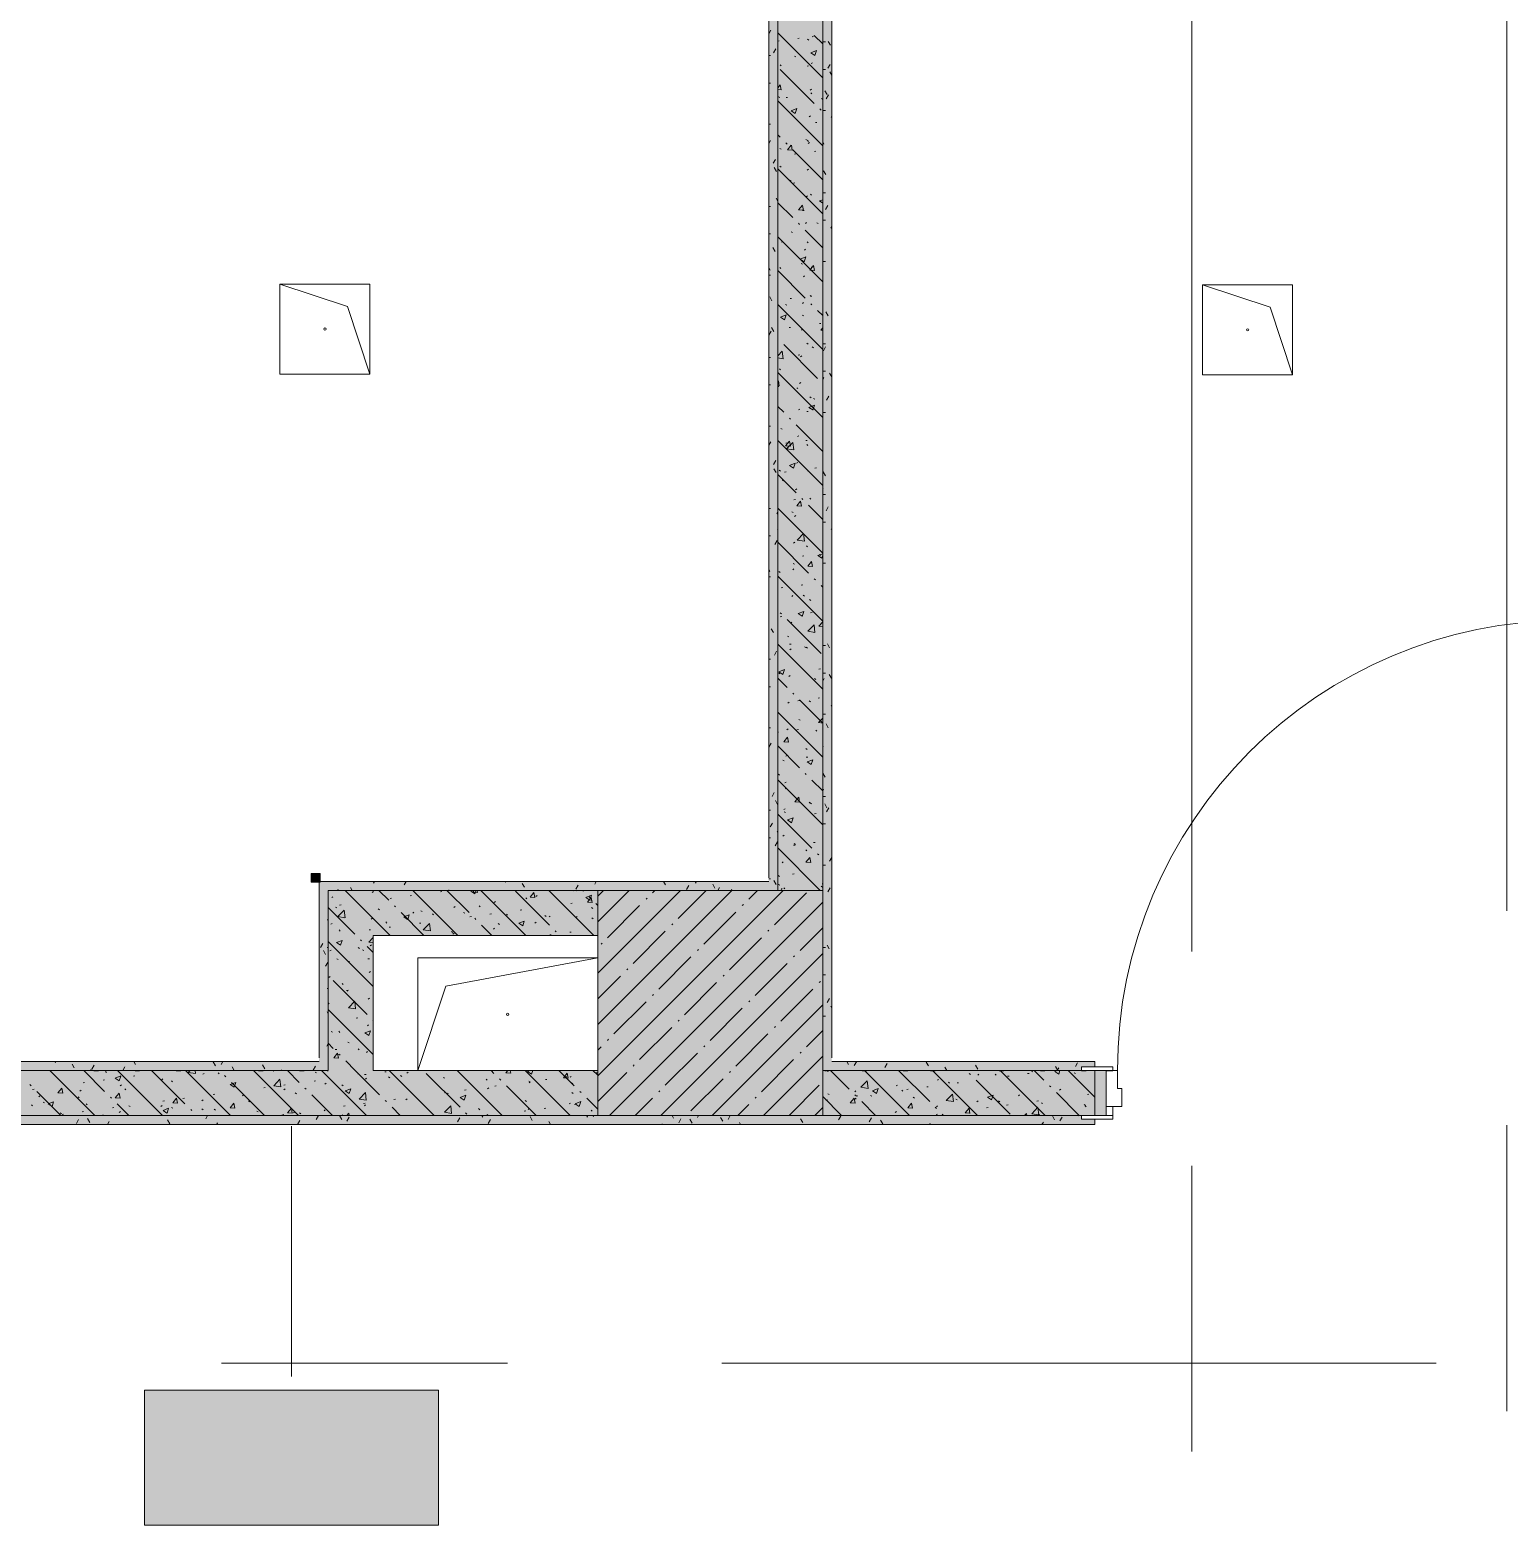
# Model space of a CAD drawing. Header units: millimetres. Extents: x -3817 to 677485, y -22715 to 103890.
# Drawn here: x 72522 to 75808, y 23701 to 27023 of the extents above; entities that cross this region are included whole.
import ezdxf

# ---------------------------------------------------------------- set-up
doc = ezdxf.new("R2010")
doc.units = ezdxf.units.MM
doc.layers.add('PDF _Геометрия', color=7, linetype='Continuous', true_color=0x1d1d1d)
doc.layers.add('PDF _Сплошная заливка', color=7, linetype='Continuous', true_color=0xffffff)

msp = doc.modelspace()

# ---------------------------------------------------------------- hatches: boundary and pattern name
at = {"layer": 'PDF _Сплошная заливка', "transparency": 33554559}
for points in [[(74183.3, 25111.4), (74283.3, 25111.4), (74283.3, 28511.3), (74183.3, 28511.3), (74183.3, 27014.1)], [(73284.3, 25011.3), (73783.3, 25011.3), (73783.3, 25111.4), (73184.3, 25111.4), (73184.3, 25011.3)], [(73783.3, 24611.4), (74283.3, 24611.4), (74283.3, 25111.4), (73783.3, 25111.4), (73783.3, 24753.5)], [(73184.3, 24711.3), (73284.3, 24711.3), (73284.3, 25011.3), (73184.3, 25011.3), (73184.3, 24753.5)]]:
    msp.add_hatch(color=256, dxfattribs=at).paths.add_polyline_path(points)
h = msp.add_hatch(color=256, dxfattribs=at)
h.paths.add_polyline_path([(74858.1, 24711.3), (74858.1, 24719.3), (74888.1, 24719.3), (74888.1, 24731.3), (74303.3, 24731.3), (74303.3, 24711.3)], flags=0)
h.paths.add_polyline_path([(76373.3, 24711.3), (76373.3, 24731.3), (75988.1, 24731.3), (75988.1, 24719.3), (76018.1, 24719.3), (76018.1, 24711.3)], flags=0)
h = msp.add_hatch(color=256, dxfattribs=at)
h.paths.add_polyline_path([(82473.3, 24611.4), (82673.3, 24611.4), (82673.3, 24711.3), (82443.3, 24711.3), (82443.3, 24611.4)], flags=0)
h.paths.add_polyline_path([(77563.3, 24611.4), (77593.3, 24611.4), (77593.3, 24711.3), (77493.3, 24711.3), (77493.3, 24611.4)], flags=0)
h.paths.add_polyline_path([(75988.1, 24611.4), (76993.3, 24611.4), (76993.3, 24711.3), (75988.1, 24711.3)], flags=0)
h.paths.add_polyline_path([(74858.1, 24611.4), (74888.1, 24611.4), (74888.1, 24711.3), (74283.3, 24711.3), (74283.3, 24611.4)], flags=0)
h.paths.add_polyline_path([(81493.3, 24611.4), (81493.3, 24711.3), (81393.3, 24711.3), (81393.3, 24611.4), (81463.3, 24611.4)], flags=0)
h.paths.add_polyline_path([(80893.3, 24611.4), (80893.3, 24711.3), (78693.3, 24711.3), (78693.3, 24611.4), (80080.6, 24611.4)], flags=0)
h.paths.add_polyline_path([(73783.3, 24611.4), (73783.3, 24711.3), (71053.3, 24711.3), (71053.3, 24611.4), (72658.8, 24611.4)], flags=0)
h.paths.add_polyline_path([(69353.3, 24611.4), (69353.3, 24711.3), (68553.3, 24711.3), (68553.3, 24611.4), (69323.3, 24611.4)], flags=0)
h.paths.add_polyline_path([(70453.3, 24611.4), (70553.3, 24611.4), (70553.3, 24711.3), (70453.3, 24711.3)], flags=0)
h = msp.add_hatch(color=256, dxfattribs=at)
h.paths.add_polyline_path([(82573.3, 24591.3), (82573.3, 24611.4), (82473.3, 24611.4), (82473.3, 24603.3), (82443.3, 24603.3), (82443.3, 24591.3), (82553.3, 24591.3)], flags=0)
h.paths.add_polyline_path([(77111.9, 24591.3), (77593.3, 24591.3), (77593.3, 24603.3), (77563.3, 24603.3), (77563.3, 24611.4), (76018.1, 24611), (76018.1, 24603.3), (75988.1, 24603.3), (75988.1, 24591.3), (76993.3, 24591.3)], flags=0)
h.paths.add_polyline_path([(80080.6, 24591.3), (81493.3, 24591.3), (81493.3, 24603.3), (81463.3, 24603.3), (81463.3, 24611.4), (78723.3, 24611.4), (78723.3, 24603.3), (78693.3, 24603.3), (78693.3, 24591.3)], flags=0)
h.paths.add_polyline_path([(74888.1, 24591.3), (74888.1, 24603.3), (74858.1, 24603.3), (74858.1, 24611.4), (70483.3, 24611.4), (70483.3, 24603.3), (70453.3, 24603.3), (70453.3, 24591.3), (74858.1, 24591.3)], flags=0)
h.paths.add_polyline_path([(68553.3, 24591.3), (69353.3, 24591.3), (69353.3, 24603.3), (69323.3, 24603.3), (69323.3, 24611.4), (68553.3, 24611.4)], flags=0)

# ---------------------------------------------------------------- linework, layer by layer
at = {"layer": 'PDF _Геометрия', "color": 253, "lineweight": 9, "true_color": 0xaaaaaa}
for points in [[(75803.3, 25066), (75803.3, 26989.4), (75803.3, 29489.4)], [(75103.3, 24976), (75103.3, 26809.4), (75103.3, 29309.4)], [(75803.3, 23954.8), (75803.3, 24589.8)], [(75103.3, 23864.8), (75103.3, 24499.8)], [(72947.6, 24061.3), (73582.6, 24061.3)], [(74058.8, 24061.3), (75646.3, 24061.3)]]:
    msp.add_lwpolyline(points, dxfattribs=at)
at = {"layer": 'PDF _Геометрия', "color": 9, "lineweight": 9, "true_color": 0xc0c0c0}
for points in [[(70553.3, 24711.3), (70483.3, 24711.3), (70553.3, 24711.3), (70553.3, 24731.3), (70553.3, 25111.4), (71503.3, 25111.4), (71503.3, 24731.3), (71503.3, 24711.3), (73164.3, 24711.3), (73184.3, 24711.3), (73184.3, 25111.4), (74163.3, 25111.4), (74183.3, 25111.4), (74183.3, 28411.3), (74183.3, 28431.3), (73503.3, 28431.3), (73503.3, 28771.3), (73503.3, 28791.3), (73153.3, 28791.3), (73153.3, 28771.3), (73134.8, 28771.3)], [(74303.3, 28771.3), (74303.3, 28781.3), (74283.3, 28781.3), (74283.3, 24711.3), (74303.3, 24711.3), (74858.1, 24711.3), (74283.3, 24711.3)], [(73164.3, 25131.3), (73164.3, 25111.4)], [(73783.3, 24711.3), (73284.3, 24711.3), (73284.3, 25011.3), (73783.3, 25011.3), (73783.3, 25111.4), (73184.3, 25111.4), (73184.3, 25011.3), (73184.3, 24711.3), (71503.3, 24711.3), (71503.3, 25011.3), (71503.3, 25111.4), (71053.3, 25111.4), (71053.3, 25011.3), (71403.3, 25011.3), (71403.3, 24711.3), (71053.3, 24711.3)], [(74888.1, 24719.3), (74888.1, 24731.3)], [(74888.1, 24611.4), (74888.1, 24711.3)], [(70453.3, 24603.3), (70453.3, 24591.3), (74888.1, 24591.3), (74888.1, 24603.3)]]:
    msp.add_lwpolyline(points, dxfattribs=at)
at = {"layer": 'PDF _Геометрия', "color": 7, "lineweight": 9}
for points in [[(74303.3, 24739.3), (74303.3, 28763.3)], [(74163.3, 28411.3), (74163.3, 28390.4), (74163.3, 25139.3)], [(73077.1, 26458.5), (73227.1, 26408.5), (73277.1, 26258.5)], [(75127.1, 26456.8), (75277.1, 26406.8), (75327.1, 26256.8)], [(74163.3, 25131.3), (73164.3, 25131.3)], [(73164.3, 25111.4), (73164.3, 24739.3)], [(73383.3, 24711.3), (73445.8, 24898.8), (73783.3, 24961.3)], [(73164.3, 24731.3), (73143.3, 24731.3), (71531.3, 24731.3)], [(74888.1, 24731.3), (74324.2, 24731.3), (74303.3, 24731.3)], [(73102.9, 24587.3), (73102.9, 24031.5)]]:
    msp.add_lwpolyline(points, dxfattribs=at)
at = {"layer": 'PDF _Геометрия', "color": 9, "lineweight": 9, "true_color": 0xc0c0c0}
for points in [[(74183.3, 28511.3), (74183.3, 25111.4), (74283.3, 25111.4), (74283.3, 28511.3)], [(70483.3, 24611.4), (74858.1, 24611.4)]]:
    msp.add_lwpolyline(points, close=True, dxfattribs=at)
at = {"layer": 'PDF _Геометрия', "color": 253, "lineweight": 9, "true_color": 0x9b9b9b}
for points in [[(74168, 27022.8), (74163.3, 27014.7)], [(74179.1, 26981.2), (74174.1, 26972.5)], [(74283.3, 26996.4), (74289.2, 26996.4)], [(74300.1, 26988.9), (74295.1, 26997.6)], [(74163.3, 26965.9), (74167.3, 26965.9)], [(74299.9, 26946.6), (74294.9, 26937.9)], [(74283.3, 26935.4), (74289.2, 26935.4)], [(74303.3, 26922.6), (74299.2, 26929.6)], [(74163.3, 26904.9), (74167.3, 26904.9)], [(74293.1, 26879.3), (74288, 26888)], [(74295.9, 26878.6), (74290.8, 26869.9)], [(74283.3, 26844), (74289.2, 26844)], [(74163.3, 26813.5), (74167.3, 26813.5)], [(74303.3, 26830.4), (74302, 26828.2)], [(74166.9, 26777.1), (74163.3, 26770.8)], [(74286, 26769.6), (74283.3, 26774.3)], [(74178, 26735.4), (74173, 26726.7)], [(74180.4, 26708.6), (74175.4, 26717.3)], [(74290.1, 26701.6), (74285.1, 26710.3)], [(74183.3, 26642.7), (74179.5, 26649.3)], [(74283.3, 26661.1), (74289.2, 26661.1)], [(74163.3, 26630.6), (74167.3, 26630.6)], [(74294.8, 26632.8), (74289.7, 26624.1)], [(74283.3, 26600.1), (74289.2, 26600.1)], [(74303.3, 26586.6), (74300.9, 26582.5)], [(74163.3, 26569.7), (74167.3, 26569.7)], [(74177.4, 26530.9), (74172.4, 26539.6)], [(74283.3, 26508.7), (74289.2, 26508.7)], [(74166.3, 26489.3), (74163.3, 26494.5)], [(74163.3, 26478.2), (74167.3, 26478.2)], [(74170.4, 26421.3), (74165.3, 26430)], [(74295.3, 26387.8), (74290.2, 26396.5)], [(74168.8, 26353.6), (74163.7, 26344.9)], [(74174.4, 26353.2), (74169.4, 26361.9)], [(74163.3, 26311.6), (74163.3, 26311.6)], [(74283.3, 26325.8), (74289.2, 26325.8)], [(74289.6, 26319.1), (74284.6, 26310.4)], [(74163.3, 26295.3), (74167.3, 26295.3)], [(74283.3, 26264.9), (74289.2, 26264.9)], [(74285.5, 26251), (74283.3, 26247.2)], [(74303.3, 26252), (74298.4, 26260.4)], [(74163.3, 26234.4), (74167.3, 26234.4)], [(74296.7, 26209.4), (74291.6, 26200.7)], [(74163.3, 26142.9), (74167.3, 26142.9)], [(74283.3, 26173.4), (74289.2, 26173.4)], [(74167.7, 26107.9), (74163.3, 26100.3)], [(74178.8, 26066.3), (74173.8, 26057.6)], [(74179.6, 26039.5), (74174.6, 26048.2)], [(74289.3, 26032.4), (74284.3, 26041.1)], [(74284.4, 26005.3), (74283.3, 26003.3)], [(74283.3, 25990.6), (74289.2, 25990.6)], [(74163.3, 25960.1), (74167.3, 25960.1)], [(74183.3, 25952), (74180.9, 25947.9)], [(74295.6, 25963.7), (74290.5, 25955)], [(74183.3, 25911.2), (74182.8, 25912.1)], [(74283.3, 25929.6), (74289.2, 25929.6)], [(74303.3, 25916), (74301.7, 25913.3)], [(74163.3, 25899.1), (74167.3, 25899.1)], [(74181.8, 25888.6), (74176.8, 25879.9)], [(74165.5, 25820.1), (74163.3, 25823.9)], [(74283.3, 25838.1), (74289.2, 25838.1)], [(74163.3, 25807.7), (74167.3, 25807.7)], [(74173.6, 25684.1), (74168.6, 25692.8)], [(74283.3, 25655.3), (74289.2, 25655.3)], [(74298.5, 25650.6), (74293.5, 25659.3)], [(74163.3, 25624.8), (74167.3, 25624.8)], [(74180.7, 25642.8), (74175.7, 25634.1)], [(74283.3, 25594.3), (74289.2, 25594.3)], [(74286.3, 25581.9), (74283.3, 25576.6)], [(74302.6, 25582.6), (74297.6, 25591.3)], [(74163.3, 25563.8), (74167.3, 25563.8)], [(74303.3, 25520.5), (74301.7, 25523.2)], [(74283.3, 25502.9), (74289.2, 25502.9)], [(74295.6, 25472.9), (74290.5, 25481.6)], [(74163.3, 25472.4), (74167.3, 25472.4)], [(74168.5, 25438.7), (74163.4, 25430)], [(74284.4, 25431.2), (74283.3, 25433.2)], [(74288.5, 25363.2), (74283.5, 25371.9)], [(74175.5, 25329.1), (74170.5, 25320.3)], [(74285.2, 25336.1), (74283.3, 25332.8)], [(74283.3, 25320), (74289.2, 25320)], [(74163.3, 25289.5), (74167.3, 25289.5)], [(74182.9, 25302.3), (74177.9, 25311)], [(74292.6, 25295.2), (74287.5, 25303.9)], [(74296.4, 25294.5), (74291.3, 25285.8)], [(74171.5, 25261), (74166.4, 25252.3)], [(74283.3, 25259), (74289.2, 25259)], [(74163.3, 25228.5), (74167.3, 25228.5)], [(74182.6, 25219.4), (74177.6, 25210.7)], [(74183.3, 25240.7), (74182, 25242.9)], [(74303.3, 25184.5), (74298.4, 25176.1)], [(74283.3, 25167.6), (74289.2, 25167.6)], [(73206.7, 25114.1), (73205.2, 25111.4)], [(73237.3, 25111.4), (73233.6, 25117.7)], [(73287.1, 25131.3), (73285, 25127.7)], [(73357.5, 25131.3), (73353, 25123.6)], [(73452.5, 25113), (73451.5, 25111.4)], [(73578.8, 25129.4), (73577.7, 25131.3)], [(73620.4, 25118.3), (73615.4, 25127)], [(73739.8, 25123.1), (73734.8, 25114.4)], [(73779.8, 25131.3), (73776.5, 25125.5)], [(73934.2, 25123.5), (73929.6, 25131.3)], [(73985.6, 25122), (73980.6, 25113.3)], [(74002.2, 25127.5), (74000, 25131.3)], [(74043.8, 25116.4), (74038.8, 25125.1)], [(74053.6, 25117.9), (74049.8, 25111.4)], [(74081.9, 25111.4), (74080.5, 25113.9)], [(74163.3, 25137.1), (74167.3, 25137.1)], [(74179.9, 25124.5), (74174.9, 25133.3)], [(74299.4, 25116.8), (74294.3, 25108.1)], [(73181.9, 25045.7), (73184.3, 25045.7)], [(73172.2, 24993.3), (73167.2, 24984.6)], [(73181.9, 24984.7), (73184.3, 24984.7)], [(74283.3, 24984.7), (74289.2, 24984.7)], [(74297.7, 24981.4), (74292.7, 24990.1)], [(73178.7, 24968.9), (73173.7, 24977.6)], [(73183.3, 24951.6), (73178.3, 24942.9)], [(74283.3, 24923.7), (74289.2, 24923.7)], [(73181.9, 24893.3), (73184.3, 24893.3)], [(74298.3, 24871.1), (74293.2, 24862.3)], [(74303.3, 24849.9), (74300.9, 24854.1)], [(73184.3, 24837.4), (73181.9, 24841.5)], [(74283.3, 24832.3), (74289.2, 24832.3)], [(73164.6, 24749.5), (73164.3, 24750.1)], [(73184.3, 24770.4), (73181.3, 24765.2)], [(74283.6, 24762.1), (74283.3, 24762.7)], [(72578.7, 24728), (72576.8, 24731.3)], [(72620.3, 24716.9), (72615.3, 24725.6)], [(72658.7, 24711.3), (72656.9, 24714.4)], [(72664.4, 24723.3), (72659.3, 24714.6)], [(72732.4, 24719.2), (72727.8, 24711.3)], [(72756.4, 24725), (72752.7, 24731.3)], [(72934.1, 24722), (72929.1, 24730.7)], [(72950.6, 24731.3), (72946.7, 24724.7)], [(72975.5, 24711.3), (72970.7, 24719.6)], [(73043.8, 24715), (73038.7, 24723.7)], [(73155.8, 24721.1), (73150.8, 24712.4)], [(74340.5, 24724.5), (74336.5, 24731.3)], [(74358.1, 24730.9), (74353.1, 24722.2)], [(74426.2, 24726.8), (74421.1, 24718.1)], [(74518.2, 24721.5), (74513.1, 24730.2)], [(74559.3, 24711.3), (74554.8, 24719.1)], [(74627.8, 24714.5), (74622.8, 24723.2)], [(74805.5, 24711.5), (74800.5, 24720.2)], [(74808, 24717.6), (74804.4, 24711.3)], [(74849.6, 24728.7), (74844.6, 24720)], [(74886.3, 24731.3), (74886.2, 24731.2)], [(72663.7, 24710.4), (72673.8, 24710.4)], [(72755.2, 24710.4), (72765.2, 24710.4)], [(72846.6, 24710.4), (72856.7, 24710.4)], [(73029.5, 24710.4), (73039.6, 24710.4)], [(73081.1, 24711.3), (73080.4, 24712.5)], [(73120.9, 24710.4), (73131, 24710.4)], [(73181.9, 24710.4), (73184.3, 24710.4)], [(74370.6, 24710.4), (74380.7, 24710.4)], [(74462.1, 24710.4), (74472.1, 24710.4)], [(74523, 24710.4), (74533.1, 24710.4)], [(74664.8, 24711.3), (74664.5, 24712)], [(74675.4, 24710.4), (74685.5, 24710.4)], [(74766.9, 24710.4), (74776.9, 24710.4)], [(74858.3, 24710.4), (74868.4, 24710.4)], [(72629.8, 24602.5), (72624.8, 24593.8)], [(72654.9, 24596), (72649.9, 24604.7)], [(72697.8, 24598.4), (72693.8, 24591.3)], [(72832.6, 24593), (72827.6, 24601.8)], [(72916.5, 24611.4), (72912.2, 24603.9)], [(72939.2, 24591.3), (72937.2, 24594.7)], [(73115.1, 24591.3), (73114.9, 24591.7)], [(73121.3, 24600.3), (73116.3, 24591.6)], [(73162.8, 24611.4), (73157.9, 24602.8)], [(73214.4, 24602.3), (73209.4, 24611)], [(73231, 24607.4), (73225.9, 24598.7)], [(73476.7, 24606.3), (73471.7, 24597.6)], [(73528.2, 24607.5), (73525.9, 24611.4)], [(73544.7, 24602.2), (73539.7, 24593.5)], [(73637.8, 24600.4), (73632.8, 24609.1)], [(73678.3, 24591.3), (73674.4, 24598)], [(73761.2, 24611.4), (73759, 24607.6)], [(73773.9, 24608.6), (73772.3, 24611.4)], [(73926.5, 24593), (73925.6, 24591.3)], [(73951.6, 24605.6), (73948.3, 24611.4)], [(73968.2, 24604.1), (73963.1, 24595.4)], [(73993.2, 24594.4), (73988.2, 24603.1)], [(74007.5, 24611.4), (74004.8, 24606.6)], [(74061.3, 24598.5), (74056.2, 24607.2)], [(74077.8, 24611.2), (74072.8, 24602.5)], [(74100.6, 24591.3), (74097.9, 24596.1)], [(74172.3, 24591.9), (74172, 24591.3)], [(74239, 24595.5), (74233.9, 24604.2)], [(74323.6, 24610.1), (74318.5, 24601.4)], [(74391.6, 24606), (74386.6, 24597.3)], [(74416.7, 24592.5), (74411.6, 24601.2)], [(74522.9, 24591.3), (74521.3, 24594.2)], [(74773.4, 24596.7), (74770.3, 24591.3)], [(74798.5, 24601.8), (74793.4, 24610.5)], [(74815, 24607.9), (74810, 24599.2)], [(74852.2, 24611.4), (74851.6, 24610.3)]]:
    msp.add_lwpolyline(points, dxfattribs=at)
at = {"layer": 'PDF _Геометрия', "color": 252, "lineweight": 9, "true_color": 0x878787}
for points in [[(74283.3, 26916.3), (74183.3, 27016.3)], [(74259.7, 27007.4), (74262.4, 27009.4)], [(74283.3, 26991.8), (74264.3, 27010.8)], [(74283.3, 27013.2), (74283.1, 27013.2), (74283.3, 27013.5)], [(74183.3, 26998.2), (74186.6, 26998.6)], [(74227.8, 27004), (74231.1, 27004.5)], [(74249.7, 27002.7), (74252.2, 27000.4)], [(74265.4, 26966.5), (74256.5, 26972.5), (74269, 26977.3)], [(74265.4, 26966.4), (74269, 26977.2)], [(74188.6, 26945.8), (74191.1, 26943.6)], [(74220.6, 26965), (74223.4, 26963.2)], [(74248.3, 26942.8), (74251.7, 26943.2)], [(74257.6, 26948.2), (74260.2, 26950.2)], [(74258.1, 26941.2), (74260.9, 26939.4)], [(74183.3, 26934.2), (74184.3, 26934.4)], [(74264.3, 26859.9), (74188.8, 26935.4)], [(74183.3, 26894.3), (74188.8, 26900.9)], [(74183.3, 26890.4), (74190.8, 26889.7)], [(74185.2, 26874.7), (74188.1, 26872.9)], [(74190.8, 26889.7), (74188.8, 26900.8)], [(74201.6, 26872.7), (74204.9, 26873.1)], [(74255.4, 26889), (74258.1, 26891.1)], [(74256.5, 26883.6), (74259, 26881.3)], [(74283.3, 26765.5), (74183.3, 26865.5)], [(74222.1, 26837.6), (74213.3, 26843.5), (74225.7, 26848.3)], [(74222.1, 26837.5), (74225.7, 26848.3)], [(74279.4, 26844.8), (74276.9, 26847.4)], [(74280.2, 26870.7), (74283, 26868.9)], [(74253.2, 26829.8), (74255.9, 26831.9)], [(74267.1, 26817.3), (74270.4, 26817.7)], [(74188.8, 26784.5), (74183.3, 26790.1)], [(74245.5, 26779.8), (74248.4, 26778)], [(74249.2, 26777.5), (74251.6, 26775.2)], [(74188.1, 26759.9), (74190.9, 26758.1)], [(74203.9, 26769.4), (74201.4, 26771.9)], [(74215.5, 26756), (74204.9, 26756.9), (74213.4, 26767.1)], [(74215.5, 26755.9), (74213.5, 26767.1)], [(74283.3, 26690.1), (74216.5, 26756.8)], [(74220.3, 26747.2), (74223.6, 26747.6)], [(74251.1, 26770.6), (74253.7, 26772.7)], [(74264.8, 26753), (74268.1, 26753.5)], [(74283, 26755.9), (74283.3, 26755.8)], [(74283.3, 26614.6), (74183.3, 26714.6)], [(74188.1, 26720.7), (74190.5, 26718.4)], [(74248.9, 26711.4), (74251.6, 26713.5)], [(74210.2, 26689.4), (74213, 26687.6)], [(74218, 26682.9), (74221.4, 26683.4)], [(74246.7, 26652.3), (74249.4, 26654.3)], [(74256, 26658.5), (74258.4, 26656.2)], [(74283.3, 26638.2), (74276.1, 26643), (74283.3, 26645.8)], [(74216.5, 26606), (74183.3, 26639.2)], [(74240.2, 26622.3), (74229.5, 26623.2), (74238.1, 26633.4)], [(74240.2, 26622.2), (74238.1, 26633.3)], [(74238.6, 26621.7), (74241.9, 26622.1)], [(74213, 26574.7), (74215.8, 26572.9)], [(74231.6, 26590.9), (74229.1, 26593.4)], [(74283.3, 26539.2), (74244.2, 26578.3)], [(74244.6, 26593.1), (74247.2, 26595.1)], [(74270.4, 26594.6), (74273.3, 26592.8)], [(74283.3, 26463.7), (74183.3, 26563.7)], [(74191.8, 26551.5), (74195.2, 26552)], [(74248.6, 26552.4), (74251.1, 26550.1)], [(74241.7, 26508.1), (74232.9, 26514.1), (74245.3, 26518.9)], [(74241.7, 26508.1), (74245.3, 26518.8)], [(74242.4, 26533.9), (74245.1, 26535.9)], [(74244.2, 26427.4), (74183.3, 26488.4)], [(74187.6, 26495.5), (74190, 26493.3)], [(74235.1, 26504.2), (74237.9, 26502.4)], [(74240.3, 26474.7), (74242.9, 26476.7)], [(74254.2, 26489.4), (74262.8, 26499.7)], [(74254.2, 26489.4), (74264.8, 26488.5)], [(74257.4, 26496.2), (74260.7, 26496.6)], [(74264.9, 26488.5), (74262.8, 26499.6)], [(74283.3, 26312.9), (74183.3, 26412.9)], [(74200.4, 26413.3), (74203.3, 26411.5)], [(74210.6, 26426.1), (74213.9, 26426.5)], [(74238.1, 26415.5), (74240.8, 26417.5)], [(74255.1, 26431.9), (74258.4, 26432.4)], [(74255.5, 26433.3), (74257.9, 26431)], [(74259.3, 26412.4), (74256.7, 26414.9)], [(74198.5, 26379.2), (74189.6, 26385.2), (74202.1, 26389.9)], [(74198.5, 26379.1), (74202.1, 26389.9)], [(74237.9, 26389.4), (74240.8, 26387.6)], [(74283.3, 26388.4), (74271.8, 26399.8)], [(74208.3, 26361.8), (74211.6, 26362.2)], [(74235.9, 26356.3), (74238.6, 26358.4)], [(74275.7, 26370.7), (74279, 26371.1)], [(74283.3, 26355.3), (74278.9, 26355.7), (74283.3, 26360.9)], [(74183.8, 26336.9), (74183.3, 26337.5)], [(74183.3, 26299), (74193.3, 26309.4)], [(74195.3, 26292.5), (74193.3, 26309.4)], [(74271.8, 26248.9), (74196.4, 26324.4)], [(74248.1, 26327.2), (74250.6, 26325)], [(74260, 26318.9), (74262.8, 26317.1)], [(74183.3, 26294.4), (74195.3, 26292.6)], [(74228.9, 26300.5), (74232.2, 26301)], [(74233.8, 26297.1), (74236.4, 26299.2)], [(74283.3, 26162), (74183.3, 26262)], [(74183.3, 26241.7), (74184.6, 26243.3)], [(74186.7, 26232.1), (74184.6, 26243.3)], [(74187, 26270.4), (74189.5, 26268.1)], [(74183.3, 26232.5), (74186.7, 26232.2)], [(74183.3, 26230.6), (74185.4, 26230.8)], [(74225.4, 26228.1), (74228.2, 26226.3)], [(74231.6, 26237.9), (74234.3, 26240)], [(74254.9, 26208.2), (74257.4, 26205.9)], [(74196.4, 26173.5), (74183.3, 26186.6)], [(74229.5, 26178.8), (74232.1, 26180.8)], [(74247.6, 26175.1), (74250.9, 26175.5)], [(74261.3, 26178.7), (74252.5, 26184.6), (74264.9, 26189.4)], [(74261.3, 26178.6), (74265, 26189.4)], [(74262.9, 26204.2), (74265.7, 26202.4)], [(74211.5, 26158.4), (74209, 26160.9)], [(74283.3, 26086.6), (74224, 26145.8)], [(74283.3, 26011.1), (74183.3, 26111.1)], [(74190, 26137.7), (74192.8, 26135.9)], [(74211.3, 26098.5), (74200.7, 26099.4), (74209.3, 26109.6)], [(74211.3, 26098.4), (74209.3, 26109.5)], [(74227.3, 26119.6), (74229.9, 26121.6)], [(74245.4, 26110.8), (74248.7, 26111.2)], [(74200.9, 26104.9), (74204.2, 26105.4)], [(74218.8, 26089.9), (74203, 26092.4), (74216.9, 26106.8)], [(74218.9, 26089.9), (74216.9, 26106.8)], [(74247.6, 26102.1), (74250.1, 26099.8)], [(74186.5, 26045.2), (74189, 26043)], [(74218.1, 26049.7), (74209.2, 26055.7), (74221.7, 26060.5)], [(74218.1, 26049.7), (74221.7, 26060.4)], [(74225.1, 26060.4), (74227.8, 26062.4)], [(74250.3, 26042.8), (74253.1, 26041)], [(74265.9, 26049.5), (74269.3, 26050)], [(74224, 25995), (74183.3, 26035.7)], [(74192.9, 26023), (74195.7, 26021.2)], [(74198.6, 26040.7), (74201.9, 26041.1)], [(74219.2, 25979.4), (74222.5, 25979.8)], [(74223, 26001.2), (74225.6, 26003.2)], [(74236, 25964.7), (74225.4, 25965.6), (74233.9, 25975.9)], [(74236, 25964.7), (74234, 25975.8)], [(74239.1, 25979.9), (74236.6, 25982.4)], [(74254.4, 25983), (74256.9, 25980.7)], [(74283.3, 25860.3), (74183.3, 25960.3)], [(74214.9, 25952.5), (74217.7, 25950.7)], [(74220.8, 25942), (74223.5, 25944)], [(74283.3, 25935.7), (74251.7, 25967.3)], [(74251.7, 25816.4), (74183.3, 25884.9)], [(74218.6, 25882.8), (74221.3, 25884.9)], [(74242.4, 25887.3), (74226.6, 25889.8), (74240.4, 25904.2)], [(74242.4, 25887.2), (74240.5, 25904.1)], [(74247.1, 25876.9), (74249.5, 25874.7)], [(74237.9, 25853.9), (74241.2, 25854.4)], [(74280.9, 25849.2), (74272.1, 25855.2), (74283.3, 25859.5)], [(74275.2, 25857.6), (74278, 25855.8)], [(74281, 25849.2), (74283.3, 25856)], [(74282.4, 25859.8), (74283.3, 25859.9)], [(74186, 25820.1), (74188.4, 25817.8)], [(74216.5, 25823.6), (74219.1, 25825.7)], [(74217.8, 25837.7), (74220.6, 25835.9)], [(74260.7, 25831), (74250, 25831.9), (74258.6, 25842.1)], [(74260.7, 25830.9), (74258.6, 25842.1)], [(74283.3, 25709.4), (74183.3, 25809.4)], [(74191.1, 25783.8), (74194.4, 25784.3)], [(74235.6, 25789.7), (74239, 25790.1)], [(74266.8, 25801.3), (74264.3, 25803.9)], [(74283.3, 25784.9), (74279.4, 25788.8)], [(74214.3, 25764.4), (74217, 25766.5)], [(74239.8, 25767.2), (74242.6, 25765.4)], [(74253.9, 25757.9), (74256.4, 25755.6)], [(74191.4, 25725.9), (74188.8, 25728.4)], [(74188.9, 25719.5), (74192.2, 25720)], [(74279.4, 25637.9), (74203.9, 25713.3)], [(74237.7, 25720.3), (74228.8, 25726.3), (74241.3, 25731)], [(74237.7, 25720.2), (74241.3, 25731)], [(74256.2, 25728.4), (74259.5, 25728.8)], [(74212.2, 25705.2), (74214.8, 25707.3)], [(74266, 25684.7), (74250.2, 25687.1), (74264, 25701.6)], [(74266, 25684.6), (74264, 25701.5)], [(74283.3, 25697.4), (74274.7, 25698.2), (74283.3, 25708.4)], [(74283.3, 25558.5), (74183.3, 25658.5)], [(74205.2, 25676.4), (74208, 25674.6)], [(74209.4, 25658.3), (74212.7, 25658.7)], [(74210, 25646.1), (74212.7, 25648.1)], [(74242.7, 25652.5), (74245.5, 25650.7)], [(74246.5, 25651.8), (74249, 25649.5)], [(74203.9, 25562.5), (74183.3, 25583.1)], [(74185.5, 25594.9), (74187.9, 25592.7)], [(74194.4, 25591.4), (74185.6, 25597.3), (74198, 25602.1)], [(74194.4, 25591.3), (74198, 25602.1)], [(74207.8, 25586.9), (74210.5, 25588.9)], [(74264.7, 25582), (74267.6, 25580.2)], [(74274.9, 25602.9), (74278.3, 25603.4)], [(74219, 25547.4), (74216.5, 25549.9)], [(74205.7, 25527.7), (74208.3, 25529.7)], [(74228.2, 25532.8), (74231.5, 25533.3)], [(74283.3, 25483.1), (74231.6, 25534.8)], [(74253.4, 25532.7), (74255.8, 25530.5)], [(74272.7, 25538.7), (74276, 25539.1)], [(74283.3, 25407.7), (74183.3, 25507.7)], [(74230.1, 25491.1), (74232.9, 25489.3)], [(74283.3, 25483), (74273.7, 25484.5), (74283.3, 25494.4)], [(74183.3, 25462.9), (74184.7, 25463.1)], [(74207.1, 25440.9), (74196.5, 25441.8), (74205.1, 25452.1)], [(74203.5, 25468.5), (74206.2, 25470.5)], [(74207.2, 25440.9), (74205.1, 25452)], [(74225.9, 25468.5), (74229.2, 25469)], [(74267.6, 25467.2), (74270.4, 25465.4)], [(74231.6, 25383.9), (74183.3, 25432.3)], [(74201.3, 25409.3), (74204, 25411.3)], [(74246, 25426.6), (74248.5, 25424.4)], [(74194.7, 25400.8), (74197.6, 25399)], [(74246.5, 25407.3), (74249.8, 25407.7)], [(74257.3, 25390.8), (74248.4, 25396.8), (74260.9, 25401.6)], [(74257.3, 25390.8), (74260.9, 25401.5)], [(74283.3, 25256.8), (74183.3, 25356.8)], [(74184.9, 25369.8), (74187.4, 25367.5)], [(74199.2, 25350.1), (74201.8, 25352.2)], [(74246.7, 25368.9), (74244.2, 25371.4)], [(74283.3, 25332.3), (74259.3, 25356.3)], [(74199.7, 25337.2), (74203, 25337.6)], [(74231.8, 25307.2), (74221.2, 25308.1), (74229.8, 25318.3)], [(74231.8, 25307.1), (74229.8, 25318.3)], [(74259.3, 25205.4), (74183.8, 25280.8)], [(74197, 25290.9), (74199.7, 25293)], [(74197.6, 25286), (74200.4, 25284.2)], [(74252.8, 25307.6), (74255.3, 25305.3)], [(74255, 25305.9), (74257.9, 25304.1)], [(74265.2, 25281.8), (74268.5, 25282.3)], [(74214, 25261.9), (74205.2, 25267.9), (74217.6, 25272.7)], [(74214, 25261.9), (74217.6, 25272.6)], [(74194.9, 25231.7), (74197.5, 25233.8)], [(74218.4, 25211.7), (74221.8, 25212.1)], [(74219.7, 25215.5), (74222.5, 25213.7)], [(74262.9, 25217.6), (74266.3, 25218)], [(74277.8, 25111.4), (74183.3, 25205.9)], [(74245.5, 25201.5), (74248, 25199.2)], [(74256.5, 25173.4), (74245.9, 25174.4), (74254.4, 25184.6)], [(74256.5, 25173.4), (74254.4, 25184.5)], [(74274.3, 25190.3), (74271.8, 25192.8)], [(74192.7, 25172.5), (74195.4, 25174.6)], [(74216.2, 25147.4), (74219.5, 25147.9)], [(74183.8, 25130), (74183.3, 25130.5)], [(74184.4, 25144.6), (74186.9, 25142.4)], [(74185, 25124.7), (74187.9, 25122.9)], [(74190.5, 25113.4), (74193.2, 25115.4)], [(74198.9, 25114.9), (74196.4, 25117.4)], [(74279.9, 25120.6), (74282.8, 25118.8)], [(74281.8, 25125.9), (74283.3, 25127)], [(73192.4, 25095.3), (73195, 25097.4)], [(73209.6, 25078.9), (73212.9, 25079.3)], [(73321.8, 25011.3), (73221.8, 25111.4)], [(73282.2, 25106.7), (73284.8, 25108.8)], [(73318.8, 25089.7), (73297.2, 25111.4)], [(73321.9, 25093.7), (73325.2, 25094.1)], [(73366.4, 25099.5), (73369.7, 25100)], [(73472.6, 25011.3), (73372.6, 25111.4)], [(73433.7, 25108.4), (73437.1, 25108.8)], [(73497.4, 25062.1), (73448.1, 25111.4)], [(73510.3, 25104.1), (73501.5, 25110.1), (73504.8, 25111.4)], [(73516, 25106.6), (73505.4, 25107.6), (73508.5, 25111.4)], [(73510.3, 25104.1), (73512.8, 25111.4)], [(73516, 25106.6), (73515.1, 25111.4)], [(73623.5, 25011.3), (73523.5, 25111.4)], [(73553.5, 25084.8), (73556.1, 25086.8)], [(73675.9, 25034.4), (73600.5, 25109.9)], [(73623.3, 25094.7), (73625.8, 25092.4)], [(73643.5, 25095.5), (73632.9, 25096.4), (73641.5, 25106.6)], [(73643.5, 25095.4), (73641.5, 25106.6)], [(73645.8, 25098.1), (73648.5, 25100.1)], [(73774.4, 25011.3), (73674.4, 25111.4)], [(73723.4, 25082.5), (73726.7, 25083)], [(73728.3, 25111.4), (73729.5, 25110.2)], [(73737.1, 25110.6), (73738.1, 25111.4)], [(73751.3, 25109.9), (73749.8, 25111.4)], [(73765.8, 25089.9), (73757, 25095.8), (73769.5, 25100.6)], [(73771, 25084.3), (73760.4, 25085.3), (73769, 25095.5)], [(73766.4, 25094.8), (73763.9, 25097.3)], [(73765.9, 25089.8), (73769.5, 25100.6)], [(73767.9, 25088.4), (73771.2, 25088.8)], [(73771.1, 25084.3), (73769, 25095.4)], [(73783.3, 25077.9), (73779, 25082.2)], [(73243.4, 25014.3), (73184.3, 25073.5)], [(73200.5, 25074.4), (73203.4, 25072.6)], [(73221.7, 25050.7), (73205.9, 25053.2), (73219.8, 25067.6)], [(73221.8, 25050.7), (73219.8, 25067.6)], [(73280, 25047.5), (73282.7, 25049.6)], [(73295.4, 25070.4), (73298.3, 25068.6)], [(73333.9, 25074.7), (73331.4, 25077.2)], [(73397.2, 25011.3), (73346.5, 25062.1)], [(73360.9, 25046.8), (73352.1, 25052.7), (73364.5, 25057.5)], [(73361, 25046.7), (73364.6, 25057.5)], [(73372.4, 25060.9), (73375, 25062.9)], [(73390.4, 25066.4), (73393.2, 25064.6)], [(73416, 25059.1), (73418.4, 25056.8)], [(73463.7, 25073.4), (73466.3, 25075.4)], [(73485.3, 25062.3), (73488.1, 25060.5)], [(73499.2, 25053), (73502.6, 25053.5)], [(73512.5, 25047), (73509.9, 25049.5)], [(73519.7, 25076.9), (73522.1, 25074.6)], [(73543.8, 25058.9), (73547.1, 25059.3)], [(73580.2, 25058.3), (73583, 25056.5)], [(73611.1, 25067.8), (73614.4, 25068.2)], [(73666, 25055.7), (73668.4, 25053.4)], [(73675.1, 25054.3), (73677.9, 25052.5)], [(73734.9, 25051.4), (73737.6, 25053.5)], [(73769.6, 25073.5), (73772.1, 25071.2)], [(73770, 25050.3), (73772.8, 25048.5)], [(73190.2, 25036.1), (73192.9, 25038.2)], [(73208.6, 25023.5), (73211.1, 25021.2)], [(73275.1, 25023.5), (73278.4, 25024)], [(73312.3, 25041.3), (73314.7, 25039)], [(73319.6, 25029.4), (73322.9, 25029.8)], [(73387, 25038.3), (73390.3, 25038.7)], [(73411.5, 25021.3), (73395.7, 25023.8), (73409.5, 25038.2)], [(73411.5, 25021.3), (73409.5, 25038.1)], [(73458.6, 25020.1), (73461, 25017.8)], [(73461.5, 25014.2), (73464.2, 25016.2)], [(73548.1, 25011.3), (73525, 25034.4)], [(73551.3, 25025.6), (73554, 25027.6)], [(73562.3, 25037.9), (73564.7, 25035.6)], [(73616.5, 25032.5), (73607.6, 25038.5), (73620.1, 25043.3)], [(73616.5, 25032.5), (73620.1, 25043.2)], [(73643.6, 25038.9), (73646.3, 25040.9)], [(73676.6, 25012.4), (73679.9, 25012.9)], [(73691, 25019.3), (73688.5, 25021.9)], [(73721.1, 25018.3), (73724.4, 25018.7)], [(73284.3, 24898), (73184.3, 24998)], [(73211.5, 24989.4), (73202.7, 24995.4), (73215.1, 25000.2)], [(73211.6, 24989.4), (73215.2, 25000.1)], [(73251.2, 24984.5), (73253.7, 24982.2)], [(73258.5, 24999.2), (73256, 25001.7)], [(73260.8, 24979.5), (73263.6, 24977.7)], [(73284.3, 24973.5), (73271.1, 24986.7)], [(73284.3, 24995.3), (73275, 24996.1), (73283.5, 25006.4)], [(73277.9, 24988.3), (73280.5, 24990.4)], [(73284.3, 25002.5), (73283.6, 25006.3)], [(73188, 24977), (73190.7, 24979)], [(73203.4, 24959.6), (73206.2, 24957.8)], [(73228.3, 24953.4), (73231.7, 24953.8)], [(73272.8, 24959.3), (73276.2, 24959.7)], [(73185.9, 24917.8), (73188.5, 24919.8)], [(73275.7, 24929.1), (73278.4, 24931.2)], [(73184.3, 24883.6), (73184.9, 24883.7)], [(73271.1, 24835.8), (73195.6, 24911.2)], [(73215.4, 24904.4), (73217.9, 24902.2)], [(73225.4, 24889.1), (73228.3, 24887.3)], [(73226.1, 24889.1), (73229.4, 24889.6)], [(73184.3, 24859), (73186.4, 24860.6)], [(73284.3, 24747.1), (73184.3, 24847.1)], [(73245.3, 24848.1), (73229.5, 24850.6), (73243.3, 24865)], [(73245.3, 24848.1), (73243.4, 24864.9)], [(73273.5, 24870), (73276.2, 24872)], [(73246.6, 24827.9), (73250, 24828.3)], [(73284.3, 24822.6), (73283.6, 24823.2)], [(73190.8, 24798.3), (73193.6, 24796.5)], [(73208.1, 24798.4), (73210.5, 24796.1)], [(73265.6, 24794.9), (73278, 24799.7)], [(73265.6, 24794.9), (73274.4, 24788.9)], [(73271.4, 24810.8), (73274, 24812.8)], [(73274.4, 24788.9), (73278, 24799.6)], [(73195.6, 24760.4), (73184.3, 24771.7)], [(73207.4, 24738.9), (73196.8, 24739.8), (73205.3, 24750)], [(73199.9, 24757.8), (73203.2, 24758.2)], [(73207.4, 24738.8), (73205.4, 24750)], [(73210.7, 24745.3), (73208.2, 24747.8)], [(73228.3, 24774.4), (73231.1, 24772.6)], [(73250.7, 24759.3), (73253.1, 24757)], [(73269.2, 24751.6), (73271.9, 24753.6)], [(73298.7, 24657.3), (73244.6, 24711.3), (73223.3, 24732.7)], [(72665.7, 24611.4), (72565.7, 24711.3)], [(72585.9, 24691.6), (72588.4, 24689.3)], [(72639.7, 24684), (72643.1, 24684.4)], [(72687.7, 24664.8), (72641.2, 24711.3)], [(72684.2, 24689.9), (72687.6, 24690.3)], [(72689.6, 24709.4), (72692.1, 24707.1)], [(72720.1, 24688.5), (72711.3, 24694.4), (72723.7, 24699.2)], [(72816.5, 24611.4), (72716.5, 24711.3)], [(72720.1, 24688.4), (72723.7, 24699.1)], [(72751.6, 24698.7), (72754.9, 24699.2)], [(72866.2, 24637.1), (72792, 24711.3)], [(72814.7, 24690.4), (72817.3, 24692.5)], [(72835.9, 24688.1), (72838.4, 24685.9)], [(72967.4, 24611.4), (72867.4, 24711.3)], [(72889.4, 24704.3), (72873.6, 24706.8), (72877.9, 24711.3)], [(72889.4, 24704.3), (72888.6, 24711.3)], [(72906, 24703), (72908.6, 24705)], [(72939.6, 24705.9), (72942.1, 24703.7)], [(72956.8, 24697.5), (72954.2, 24700)], [(72975.6, 24674.2), (72966.8, 24680.2), (72979.2, 24685)], [(73042.9, 24611.4), (72969.3, 24684.9)], [(72975.6, 24674.2), (72979.3, 24684.9)], [(73118.3, 24611.4), (73018.3, 24711.3)], [(73061.4, 24711.3), (73063.4, 24710.1)], [(73079.1, 24674.9), (73063.3, 24677.4), (73077.2, 24691.8)], [(73079.1, 24674.9), (73077.2, 24691.7)], [(73120.2, 24684.9), (73093.8, 24711.3)], [(73153.1, 24687.6), (73156.4, 24688.1)], [(73155.4, 24707.9), (73158.3, 24706.1)], [(73269.2, 24611.4), (73169.2, 24711.3)], [(73177.2, 24681), (73179.9, 24683)], [(73250.4, 24703.9), (73253.2, 24702.1)], [(73265.4, 24702.4), (73268.7, 24702.8)], [(73267, 24692.4), (73269.7, 24694.4)], [(73309.9, 24708.3), (73313.2, 24708.7)], [(73318.6, 24697.1), (73321, 24694.8)], [(73420, 24611.4), (73320, 24711.3)], [(73345.3, 24699.9), (73348.1, 24698.1)], [(73359.4, 24705.7), (73362.1, 24707.8)], [(73477.3, 24629.6), (73401.8, 24705)], [(73440.2, 24695.9), (73443, 24694.1)], [(73570.9, 24611.4), (73470.9, 24711.3)], [(73535.1, 24691.9), (73537.9, 24690.1)], [(73552.7, 24705), (73546.4, 24711.3)], [(73567.8, 24689.9), (73565.3, 24692.5)], [(73590, 24705.4), (73579.4, 24706.3), (73583.6, 24711.3)], [(73590, 24705.4), (73588.9, 24711.3)], [(73721.8, 24611.4), (73621.8, 24711.3)], [(73636.1, 24703.1), (73627.2, 24709), (73633.2, 24711.3)], [(73630, 24687.9), (73632.8, 24686.1)], [(73630.7, 24683.8), (73633.3, 24685.8)], [(73636.1, 24703), (73638.9, 24711.3)], [(73666.9, 24691.3), (73670.2, 24691.7)], [(73731.2, 24677.4), (73697.2, 24711.3)], [(73717.5, 24694.3), (73706.9, 24695.2), (73715.5, 24705.4)], [(73711.4, 24697.2), (73714.7, 24697.6)], [(73717.5, 24694.2), (73715.5, 24705.3)], [(73722, 24696.3), (73724.6, 24698.3)], [(73724.9, 24683.8), (73727.8, 24682)], [(73783.3, 24700.7), (73772.6, 24711.3)], [(73778.7, 24706), (73782.1, 24706.5)], [(74287.9, 24711.3), (74289.5, 24709.9)], [(74292.5, 24709.7), (74295.8, 24710.1)], [(74342.2, 24669.8), (74300.7, 24711.3)], [(74383.8, 24671.5), (74368, 24674), (74381.9, 24688.4)], [(74476.1, 24611.4), (74376.1, 24711.3)], [(74383.9, 24671.5), (74381.9, 24688.4)], [(74520.8, 24642.2), (74451.6, 24711.3)], [(74627, 24611.4), (74527, 24711.3)], [(74538, 24689.6), (74540.6, 24691.6)], [(74562.3, 24685.5), (74564.8, 24683.3)], [(74581.7, 24683.8), (74585.1, 24684.2)], [(74611.3, 24702.5), (74608.8, 24705)], [(74699.3, 24614.5), (74623.8, 24689.9)], [(74627.8, 24701), (74630.4, 24703)], [(74666, 24703.3), (74668.5, 24701.1)], [(74777.8, 24611.4), (74677.8, 24711.3)], [(74694, 24698.6), (74697.3, 24699)], [(74738.5, 24704.4), (74741.9, 24704.9)], [(74746.9, 24710.2), (74749.8, 24708.4)], [(74774.7, 24689.9), (74753.3, 24711.3)], [(74807.5, 24703.5), (74798.7, 24709.4), (74803.7, 24711.3)], [(74807.6, 24703.4), (74810.2, 24711.3)], [(74888.1, 24652), (74828.7, 24711.3)], [(74841.8, 24706.2), (74844.7, 24704.4)], [(72524.3, 24677.4), (72521.8, 24679.9)], [(72527.4, 24669.2), (72530.8, 24669.7)], [(72590.3, 24611.4), (72536.8, 24664.8)], [(72541.2, 24653.2), (72543.9, 24655.3)], [(72594.4, 24660.9), (72583.8, 24661.9), (72592.4, 24672.1)], [(72594.4, 24660.9), (72592.4, 24672)], [(72628.5, 24652.5), (72631, 24650.3)], [(72632.5, 24665.7), (72635.2, 24667.8)], [(72702.8, 24649.7), (72700.3, 24652.2)], [(72722, 24649.8), (72711.3, 24650.7), (72719.9, 24660.9)], [(72722, 24649.7), (72719.9, 24660.9)], [(72722.3, 24677.1), (72725, 24679.2)], [(72732.2, 24670.3), (72734.7, 24668.1)], [(72849.5, 24638.6), (72838.9, 24639.6), (72847.4, 24649.8)], [(72849.5, 24638.6), (72847.4, 24649.7)], [(72861.6, 24649.3), (72864.9, 24649.7)], [(72928.9, 24658.1), (72932.3, 24658.6)], [(72993.6, 24655.2), (72996.3, 24657.2)], [(73041.2, 24672.9), (73044.6, 24673.3)], [(73085.7, 24678.8), (73089.1, 24679.2)], [(73085.9, 24668.5), (73088.6, 24670.5)], [(73111.2, 24661.5), (73113.7, 24659.2)], [(73135.3, 24669.8), (73132.8, 24672.3)], [(73193.8, 24611.4), (73147.9, 24657.3)], [(73214.9, 24679.3), (73217.4, 24677)], [(73231.2, 24660), (73222.3, 24665.9), (73234.8, 24670.7)], [(73231.2, 24659.9), (73234.8, 24670.7)], [(73268.9, 24645.5), (73253.1, 24647.9), (73266.9, 24662.4)], [(73268.9, 24645.4), (73266.9, 24662.3)], [(73330.5, 24647), (73333.8, 24647.4)], [(73357.2, 24646.5), (73359.9, 24648.6)], [(73442.7, 24661.8), (73446.1, 24662.2)], [(73448.5, 24659.1), (73451.2, 24661.1)], [(73486.7, 24645.7), (73477.8, 24651.7), (73490.3, 24656.5)], [(73486.7, 24645.7), (73490.3, 24656.4)], [(73487.3, 24667.6), (73490.6, 24668.1)], [(73538.3, 24670.4), (73541, 24672.5)], [(73554.6, 24676.5), (73557.9, 24677)], [(73646.4, 24611.4), (73580.3, 24677.4)], [(73726, 24662.2), (73728.5, 24659.9)], [(73746.3, 24662.3), (73743.8, 24664.8)], [(73783.3, 24625.3), (73758.9, 24649.7)], [(74325.2, 24611.4), (74283.3, 24653.3)], [(74294.4, 24659.8), (74297.2, 24658)], [(74355.2, 24638.5), (74344.5, 24639.4), (74353.1, 24649.6)], [(74355.2, 24638.4), (74353.1, 24649.6)], [(74354.3, 24663.8), (74357, 24665.8)], [(74357.3, 24654.7), (74354.8, 24657.3)], [(74355, 24649.9), (74357.4, 24647.7)], [(74357.6, 24654.3), (74360.9, 24654.7)], [(74389.3, 24655.8), (74392.1, 24654)], [(74402.6, 24660.4), (74393.8, 24666.3), (74406.2, 24671.1)], [(74402.6, 24660.3), (74406.3, 24671.1)], [(74446.7, 24677.1), (74449.3, 24679.1)], [(74458.6, 24667.7), (74461.1, 24665.5)], [(74469.9, 24669.1), (74473.2, 24669.5)], [(74484.2, 24651.8), (74487.1, 24650)], [(74514.4, 24674.9), (74517.7, 24675.4)], [(74573.6, 24642.1), (74557.8, 24644.6), (74571.6, 24659)], [(74573.6, 24642.1), (74571.7, 24658.9)], [(74579.1, 24647.8), (74582, 24645.9)], [(74658.2, 24646.1), (74649.3, 24652.1), (74661.8, 24656.9)], [(74658.2, 24646.1), (74661.8, 24656.8)], [(74718, 24655.1), (74720.6, 24657.2)], [(74789.8, 24674.9), (74787.3, 24677.4)], [(74853.3, 24611.4), (74802.4, 24662.3)], [(74809.3, 24667.6), (74811.9, 24669.7)], [(74871.4, 24658), (74874.7, 24658.4)], [(72524.8, 24634.7), (72527.3, 24632.5)], [(72551.3, 24641.1), (72554.2, 24639.3)], [(72570.7, 24631.1), (72561.9, 24637.1), (72574.3, 24641.9)], [(72570.7, 24631.1), (72574.3, 24641.8)], [(72588.8, 24617.2), (72591.7, 24615.4)], [(72593, 24613.9), (72596.3, 24614.3)], [(72637.5, 24619.7), (72640.8, 24620.2)], [(72646.3, 24637.1), (72649.1, 24635.3)], [(72704.8, 24628.6), (72708.1, 24629)], [(72741.2, 24611.4), (72715.4, 24637.1)], [(72720.2, 24617.9), (72722.8, 24620)], [(72741.2, 24633.1), (72744, 24631.3)], [(72812.5, 24631.3), (72815.2, 24633.3)], [(72817.1, 24643.4), (72820.4, 24643.8)], [(72826.2, 24616.9), (72817.4, 24622.8), (72829.8, 24627.6)], [(72826.3, 24616.8), (72829.9, 24627.6)], [(72836.1, 24629.1), (72838.9, 24627.3)], [(72881.3, 24622.1), (72878.8, 24624.6)], [(72903.8, 24643.8), (72906.5, 24645.8)], [(72903.8, 24625.9), (72906.3, 24623.6)], [(72931, 24625.1), (72933.8, 24623.3)], [(72977, 24627.5), (72966.4, 24628.4), (72975, 24638.6)], [(72977, 24627.4), (72975, 24638.6)], [(73007.5, 24643.7), (73010, 24641.4)], [(73025.9, 24621.1), (73028.7, 24619.3)], [(73104.5, 24616.3), (73093.9, 24617.2), (73102.5, 24627.5)], [(73104.6, 24616.2), (73102.5, 24627.4)], [(73106.3, 24617.5), (73109.6, 24617.9)], [(73120.8, 24617), (73123.6, 24615.2)], [(73175.1, 24621.8), (73177.7, 24623.9)], [(73218.6, 24632.3), (73221.9, 24632.7)], [(73225.9, 24611.4), (73230, 24616.3)], [(73230.9, 24611.4), (73230, 24616.2)], [(73263.1, 24638.1), (73266.4, 24638.6)], [(73264.9, 24633.2), (73267.5, 24635.2)], [(73313.8, 24642.2), (73311.3, 24644.7)], [(73344.6, 24611.4), (73326.4, 24629.6)], [(73458.6, 24616.1), (73442.8, 24618.5), (73456.7, 24632.9)], [(73458.7, 24616), (73456.7, 24632.9)], [(73492.3, 24614.5), (73489.8, 24617)], [(73518.6, 24626.6), (73521.1, 24624.3)], [(73620.1, 24621.2), (73623.4, 24621.6)], [(73622.3, 24644.4), (73624.8, 24642.1)], [(73628.5, 24624.6), (73631.2, 24626.6)], [(73664.6, 24627), (73667.9, 24627.5)], [(73719.8, 24637.1), (73722.5, 24639.1)], [(73732, 24635.9), (73735.3, 24636.3)], [(73742.2, 24631.5), (73733.3, 24637.5), (73745.8, 24642.2)], [(73742.2, 24631.4), (73745.8, 24642.2)], [(73768.6, 24623.2), (73771.1, 24620.9)], [(74290.3, 24645.4), (74293.6, 24645.9)], [(74400.7, 24611.4), (74369.9, 24642.2)], [(74444.5, 24617.9), (74447.2, 24619.9)], [(74482.7, 24627.3), (74472.1, 24628.2), (74480.6, 24638.5)], [(74482.7, 24627.3), (74480.7, 24638.4)], [(74535.8, 24627.1), (74533.3, 24629.6)], [(74535, 24613.7), (74538.3, 24614.1)], [(74535.8, 24630.4), (74538.5, 24632.5)], [(74551.6, 24611.4), (74548.4, 24614.5)], [(74610.2, 24616.2), (74599.6, 24617.1), (74608.2, 24627.3)], [(74610.2, 24616.1), (74608.2, 24627.2)], [(74625.6, 24641.8), (74628.3, 24643.8)], [(74647.3, 24628.5), (74650.6, 24628.9)], [(74674.1, 24643.7), (74676.9, 24641.9)], [(74691.8, 24634.3), (74695.1, 24634.8)], [(74731.7, 24611.4), (74735.7, 24616.1)], [(74736.6, 24611.4), (74735.7, 24616.1)], [(74763.4, 24612.7), (74747.5, 24615.1), (74761.4, 24629.6)], [(74759.1, 24643.2), (74762.4, 24643.6)], [(74763.4, 24612.6), (74761.4, 24629.5)], [(74762.4, 24615), (74764.8, 24612.8)], [(74769, 24639.7), (74771.8, 24637.9)], [(74863.9, 24635.7), (74866.7, 24633.9)], [(74866.1, 24632.8), (74868.5, 24630.6)], [(72683.7, 24613.2), (72686.6, 24611.4)], [(73080.1, 24611.4), (73085.4, 24613.4)], [(73084.7, 24611.4), (73085.4, 24613.3)], [(73215.7, 24613), (73218.4, 24611.4)], [(73536.3, 24611.4), (73538.8, 24613.3)]]:
    msp.add_lwpolyline(points, dxfattribs=at)
at = {"layer": 'PDF _Геометрия', "color": 7, "lineweight": 9}
for points in [[(73277.1, 26258.5), (73077.1, 26258.5), (73077.1, 26458.5), (73277.1, 26458.5)], [(73277.1, 26258.5), (73277.1, 26458.5), (73077.1, 26458.5), (73077.1, 26258.5)], [(75327.1, 26256.8), (75127.1, 26256.8), (75127.1, 26456.8), (75327.1, 26456.8)], [(75327.1, 26256.8), (75327.1, 26456.8), (75127.1, 26456.8), (75127.1, 26256.8)], [(74283.3, 25111.4), (73783.3, 25111.4), (73783.3, 24611.4), (74283.3, 24611.4)], [(73783.3, 24961.3), (73783.3, 24711.3), (73383.3, 24711.3), (73383.3, 24961.3)], [(73783.3, 24961.3), (73383.3, 24961.3), (73383.3, 24711.3), (73783.3, 24711.3)], [(73429.5, 24001.4), (72776.4, 24001.4), (72776.4, 23701.4), (73429.5, 23701.4)]]:
    msp.add_lwpolyline(points, close=True, dxfattribs=at)
at = {"layer": 'PDF _Геометрия', "color": 7, "lineweight": 20}
msp.add_lwpolyline([(73166.3, 25129.8), (73166.3, 25149.3), (73146.3, 25149.3), (73146.3, 25129.8)], close=True, dxfattribs=at)
at = {"layer": 'PDF _Геометрия', "lineweight": 9}
for points in [[(73783.3, 25041.6), (73853, 25111.4)], [(73783.3, 24927.5), (73967.1, 25111.4)], [(73783.3, 24813.5), (74081.1, 25111.4)], [(73783.3, 24699.4), (74195.2, 25111.4)], [(73783.3, 25098.6), (73796, 25111.4)], [(73809.2, 24611.4), (74283.3, 25085.4)], [(73890.6, 25091.9), (73892.9, 25094.2)], [(73904.8, 25106.1), (73910.1, 25111.4)], [(73961.8, 25049.1), (74024.1, 25111.4)], [(74104.4, 25077.6), (74106.8, 25080)], [(74118.7, 25091.9), (74138.2, 25111.4)], [(74175.7, 25034.8), (74247, 25106.1)], [(73805, 25006.3), (73876.3, 25077.6)], [(74018.9, 24992.1), (74090.2, 25063.3)], [(73862.1, 24949.3), (73933.3, 25020.6)], [(73947.6, 25034.8), (73950, 25037.2)], [(74161.4, 25020.6), (74163.8, 25023)], [(74232.7, 24977.8), (74283.3, 25028.4)], [(73790.8, 24992.1), (73793.1, 24994.4)], [(74004.6, 24977.8), (74007, 24980.2)], [(74075.9, 24935), (74147.2, 25006.3)], [(73919.1, 24892.3), (73990.4, 24963.6)], [(73923.3, 24611.4), (74283.3, 24971.3)], [(74132.9, 24878), (74204.2, 24949.3)], [(74218.5, 24963.6), (74220.8, 24965.9)], [(73783.3, 24870.5), (73833.5, 24920.8)], [(73847.8, 24935), (73850.2, 24937.4)], [(74061.6, 24920.8), (74064, 24923.2)], [(73904.8, 24878), (73907.2, 24880.4)], [(73976.1, 24835.2), (74047.4, 24906.5)], [(74189.9, 24821), (74261.2, 24892.3)], [(74275.5, 24906.5), (74277.9, 24908.9)], [(73819.3, 24792.5), (73890.6, 24863.8)], [(74033.1, 24778.2), (74104.4, 24849.5)], [(74037.3, 24611.4), (74283.3, 24857.3)], [(74118.7, 24863.8), (74121, 24866.1)], [(73961.8, 24821), (73964.2, 24823.4)], [(73805, 24778.2), (73807.4, 24780.6)], [(73876.3, 24735.5), (73947.6, 24806.7)], [(74090.2, 24721.2), (74161.4, 24792.5)], [(74175.7, 24806.7), (74178.1, 24809.1)], [(74247, 24764), (74283.3, 24800.3)], [(73783.3, 24756.5), (73790.8, 24764)], [(73933.3, 24678.4), (74004.6, 24749.7)], [(74018.9, 24764), (74021.2, 24766.3)], [(74232.7, 24749.7), (74235.1, 24752.1)], [(73862.1, 24721.2), (73864.4, 24723.6)], [(74147.2, 24664.2), (74218.5, 24735.5)], [(74151.4, 24611.4), (74283.3, 24743.2)], [(73783.3, 24642.4), (73847.8, 24706.9)], [(73990.4, 24621.4), (74061.6, 24692.7)], [(74075.9, 24706.9), (74078.3, 24709.3)], [(73866.3, 24611.4), (73904.8, 24649.9)], [(73919.1, 24664.2), (73921.5, 24666.5)], [(74132.9, 24649.9), (74135.3, 24652.3)], [(74208.4, 24611.4), (74275.5, 24678.4)], [(74094.4, 24611.4), (74118.7, 24635.7)], [(74265.4, 24611.4), (74283.3, 24629.2)]]:
    msp.add_lwpolyline(points, dxfattribs=at)
at = {"layer": 'PDF _Геометрия', "color": 253, "lineweight": 13, "true_color": 0xaaaaaa}
for points in [[(74928.1, 24711.3), (74928.1, 24719.3), (74858.1, 24719.3), (74858.1, 24711.3)], [(74913.1, 24611.4), (74913.1, 24711.3), (74888.1, 24711.3), (74888.1, 24611.4)], [(74938.1, 24711.3), (74913.1, 24711.3), (74913.1, 24631.3), (74948.1, 24631.3), (74948.1, 24671.3), (74938.1, 24671.3)], [(74928.1, 24710.3), (74928.1, 24711.3), (74913.1, 24711.3), (74913.1, 24710.3)], [(74928.1, 24611.4), (74928.1, 24631.3), (74913.1, 24631.3), (74913.1, 24611.4)], [(74928.1, 24603.3), (74928.1, 24611.4), (74858.1, 24611.4), (74858.1, 24603.3)]]:
    msp.add_lwpolyline(points, close=True, dxfattribs=at)
at = {"layer": 'PDF _Геометрия', "color": 7, "lineweight": 9}
for centre in [(73177.1, 26358.5), (75227.1, 26356.8), (73583.3, 24836.3)]:
    msp.add_circle(centre, 2.5, dxfattribs=at)
at = {"layer": 'PDF _Геометрия', "color": 253, "lineweight": 9, "true_color": 0xaaaaaa}
msp.add_arc((75938.1, 24711.3), 1000, 90.0001, 179.9999, dxfattribs=at)
at = {"layer": 'PDF _Сплошная заливка', "lineweight": 35, "transparency": 33554559}
for points in [[(74303.3, 24711.3), (74303.3, 28781.3), (74283.3, 24711.3), (74283.3, 28781.3)], [(74183.3, 25111.4), (74183.3, 28411.3), (74163.3, 25111.4), (74163.3, 28411.3)], [(73164.3, 25111.4), (74163.3, 25111.4), (73164.3, 25131.3), (74163.3, 25131.3)], [(73184.3, 24711.3), (73184.3, 25111.4), (73164.3, 24711.3), (73164.3, 25111.4)], [(71503.3, 24711.3), (73164.3, 24711.3), (71503.3, 24731.3), (73164.3, 24731.3)], [(74913.1, 24611.4), (74913.1, 24711.3), (74888.1, 24611.4), (74888.1, 24711.3)]]:
    msp.add_solid(points, dxfattribs=at)
at = {"layer": 'PDF _Сплошная заливка', "color": 1, "lineweight": 35, "transparency": 33554559}
msp.add_solid([(73166.3, 25129.8), (73166.3, 25149.3), (73146.3, 25129.8), (73146.3, 25149.3)], dxfattribs=at)
at = {"layer": 'PDF _Сплошная заливка', "lineweight": 9, "transparency": 33554559}
msp.add_solid([(73429.5, 24001.4), (72776.4, 24001.4), (73429.5, 23701.4), (72776.4, 23701.4)], dxfattribs=at)

doc.saveas('drawing.dxf')
